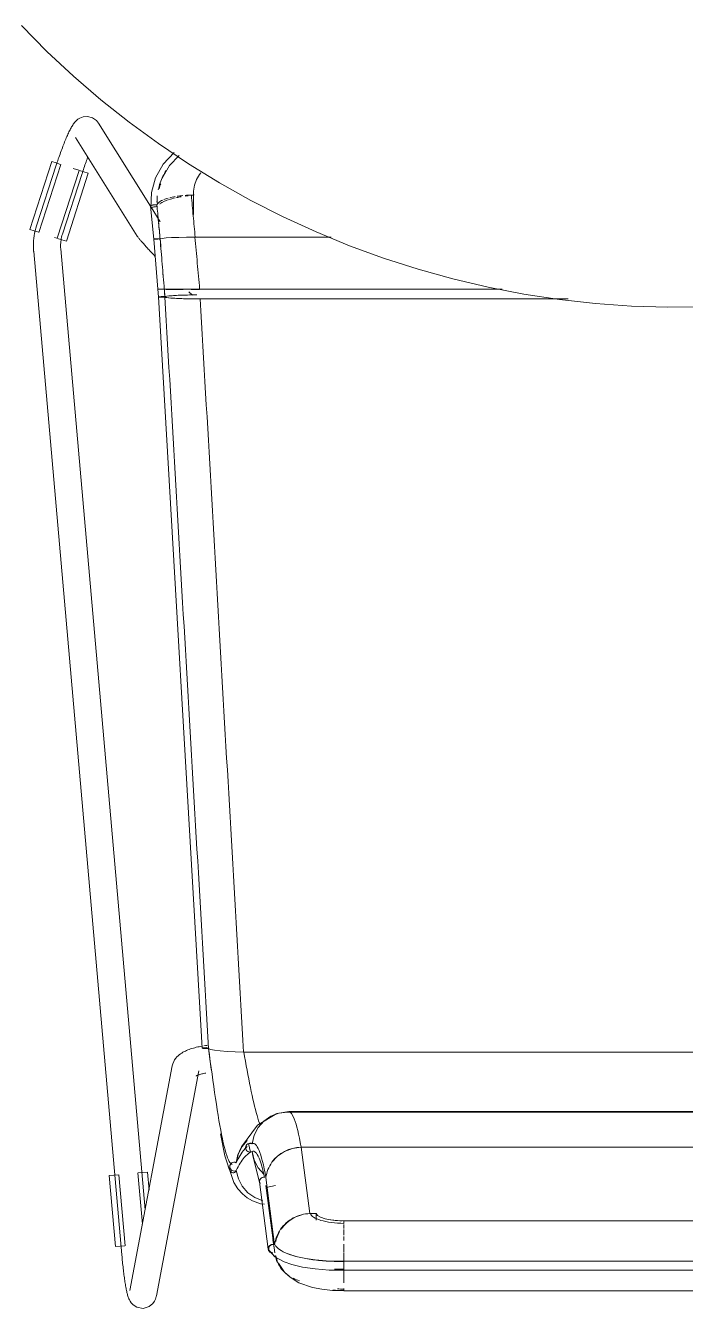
# Model space of a CAD drawing. Header units: millimetres. Extents: x 155927 to 295199, y -4084 to 97293.
# Drawn here: x 230001 to 230293, y 30265 to 30832 of the extents above; entities that cross this region are included whole.
import ezdxf

# ---------------------------------------------------------------- set-up
doc = ezdxf.new("R2010")
doc.units = ezdxf.units.MM
doc.header["$MEASUREMENT"] = 0
doc.layers.add('I-FURN', color=8, linetype='CONTINUOUS', lineweight=9)

msp = doc.modelspace()

# ---------------------------------------------------------------- linework, layer by layer
at = {"layer": 'I-FURN'}
for p, q in [((229999.55, 30832.09), (230010.8, 30820.72)), ((230010.8, 30820.72), (230022.5, 30809.81)), ((230022.5, 30809.81), (230034.63, 30799.37)), ((230034.63, 30799.37), (230047.16, 30789.42)), ((230023.38, 30789.72), (230023.01, 30789.3)), ((230023.85, 30790.19), (230023.38, 30789.72)), ((230024.47, 30790.71), (230023.85, 30790.19)), ((230025.39, 30791.27), (230024.47, 30790.71)), ((230026.77, 30791.79), (230025.39, 30791.27)), ((230028.74, 30791.97), (230026.77, 30791.79)), ((230030.97, 30791.38), (230028.74, 30791.97)), ((230032.7, 30790.16), (230030.97, 30791.38)), ((230032.7, 30790.16), (230033.59, 30789.03)), ((230020.07, 30784.12), (230019.83, 30783.59)), ((230020.31, 30784.63), (230020.07, 30784.12)), ((230020.54, 30785.12), (230020.31, 30784.63)), ((230020.77, 30785.59), (230020.54, 30785.12)), ((230021, 30786.05), (230020.77, 30785.59)), ((230021.23, 30786.49), (230021, 30786.05)), ((230021.46, 30786.91), (230021.23, 30786.49)), ((230021.69, 30787.33), (230021.46, 30786.91)), ((230021.92, 30787.72), (230021.69, 30787.33)), ((230022.17, 30788.12), (230021.92, 30787.72)), ((230022.42, 30788.5), (230022.17, 30788.12)), ((230022.7, 30788.89), (230022.42, 30788.5)), ((230023.01, 30789.3), (230022.7, 30788.89)), ((230056.63, 30752.27), (230033.59, 30789.03)), ((230047.16, 30789.42), (230060.08, 30779.99)), ((230017.85, 30778.78), (230017.6, 30778.11)), ((230018.11, 30779.43), (230017.85, 30778.78)), ((230018.36, 30780.07), (230018.11, 30779.43)), ((230018.61, 30780.7), (230018.36, 30780.07)), ((230018.86, 30781.31), (230018.61, 30780.7)), ((230019.11, 30781.9), (230018.86, 30781.31)), ((230019.35, 30782.48), (230019.11, 30781.9)), ((230019.59, 30783.05), (230019.35, 30782.48)), ((230019.83, 30783.59), (230019.59, 30783.05)), ((230023.43, 30782.66), (230050.73, 30739.08)), ((230060.08, 30779.99), (230073.37, 30771.07)), ((230015.82, 30773.18), (230015.58, 30772.44)), ((230016.08, 30773.9), (230015.82, 30773.18)), ((230016.33, 30774.63), (230016.08, 30773.9)), ((230016.58, 30775.34), (230016.33, 30774.63)), ((230016.84, 30776.05), (230016.58, 30775.34)), ((230017.09, 30776.75), (230016.84, 30776.05)), ((230017.34, 30777.44), (230017.09, 30776.75)), ((230017.6, 30778.11), (230017.34, 30777.44)), ((230028.56, 30773.16), (230028.32, 30772.52)), ((230028.79, 30773.78), (230028.56, 30773.16)), ((230062.23, 30770.85), (230066.97, 30776)), ((230064.91, 30770.27), (230069.18, 30774.74)), ((230003.22, 30742.06), (230012.91, 30772.07)), ((230014.94, 30770.51), (230006.22, 30743.7)), ((230007.27, 30740.75), (230016.95, 30770.76)), ((230012.91, 30772.07), (230014.86, 30771.44)), ((230014.86, 30771.44), (230016.84, 30770.8)), ((230015.08, 30770.97), (230014.94, 30770.51)), ((230015.33, 30771.71), (230015.08, 30770.97)), ((230015.58, 30772.44), (230015.33, 30771.71)), ((230025.02, 30768.16), (230015.34, 30738.15)), ((230024.93, 30768.19), (230022.45, 30768.99)), ((230025.14, 30768.12), (230027.11, 30767.48)), ((230026.46, 30767.13), (230026.35, 30766.8)), ((230026.68, 30767.82), (230026.46, 30767.13)), ((230026.91, 30768.51), (230026.68, 30767.82)), ((230027.15, 30769.2), (230026.91, 30768.51)), ((230027.11, 30767.48), (230029.07, 30766.85)), ((230027.38, 30769.88), (230027.15, 30769.2)), ((230027.61, 30770.55), (230027.38, 30769.88)), ((230027.85, 30771.22), (230027.61, 30770.55)), ((230028.09, 30771.87), (230027.85, 30771.22)), ((230028.32, 30772.52), (230028.09, 30771.87)), ((230058.84, 30764.84), (230062.23, 30770.85)), ((230061.55, 30764.44), (230064.91, 30770.27)), ((230073.37, 30771.07), (230087, 30762.7)), ((230017.64, 30739.99), (230026.35, 30766.8)), ((230019.38, 30736.84), (230029.07, 30766.85)), ((230056.97, 30758.32), (230058.84, 30764.84)), ((230087, 30762.7), (230100.96, 30754.88)), ((230056.68, 30751.41), (230056.97, 30758.32)), ((230074.63, 30757.19), (230075.68, 30757.19)), ((230075.62, 30758.44), (230075.62, 30748.68)), ((230056.56, 30752.3), (230057.98, 30737.81)), ((230060.9, 30745.45), (230056.86, 30751.9)), ((230100.96, 30754.88), (230115.21, 30747.62)), ((230115.21, 30747.62), (230129.75, 30740.94)), ((230005.18, 30741.43), (230003.22, 30742.06)), ((230005.17, 30739.26), (230005.01, 30738.13)), ((230005.36, 30740.38), (230005.17, 30739.26)), ((230007.15, 30740.79), (230005.18, 30741.43)), ((230005.61, 30741.5), (230005.36, 30740.38)), ((230005.89, 30742.61), (230005.61, 30741.5)), ((230006.22, 30743.7), (230005.89, 30742.61)), ((230017.13, 30738.04), (230017.27, 30738.69)), ((230017.27, 30738.69), (230017.44, 30739.33)), ((230017.44, 30739.33), (230017.63, 30739.96)), ((230017.63, 30739.96), (230017.64, 30739.99)), ((230050.73, 30739.08), (230050.95, 30738.75)), ((230050.95, 30738.75), (230051.13, 30738.5)), ((230072.47, 30738.62), (230069.03, 30738.54)), ((230069.03, 30738.54), (230072.47, 30738.61)), ((230076.33, 30738.64), (230072.57, 30738.62)), ((230072.57, 30738.62), (230076.21, 30738.64)), ((230136.45, 30738.64), (230076.33, 30738.64)), ((230076.33, 30738.64), (230136.45, 30738.64)), ((230129.75, 30740.94), (230144.54, 30734.85)), ((230004.84, 30735.85), (230004.83, 30734.71)), ((230004.83, 30734.71), (230004.86, 30733.57)), ((230004.9, 30736.99), (230004.84, 30735.85)), ((230004.86, 30733.57), (230004.93, 30732.43)), ((230005.01, 30738.13), (230004.9, 30736.99)), ((230015.24, 30738.18), (230014.07, 30738.56)), ((230017.43, 30737.47), (230015.45, 30738.11)), ((230016.83, 30734.75), (230016.84, 30735.41)), ((230016.85, 30734.09), (230016.83, 30734.75)), ((230016.84, 30735.41), (230016.87, 30736.07)), ((230016.89, 30733.43), (230016.85, 30734.09)), ((230016.87, 30736.07), (230016.93, 30736.73)), ((230054.19, 30308.93), (230016.89, 30733.43)), ((230016.93, 30736.73), (230017.02, 30737.39)), ((230017.02, 30737.39), (230017.13, 30738.04)), ((230019.38, 30736.84), (230017.43, 30737.47)), ((230051.13, 30738.5), (230051.3, 30738.27)), ((230051.3, 30738.27), (230051.48, 30738.05)), ((230051.48, 30738.05), (230051.66, 30737.82)), ((230051.66, 30737.82), (230051.85, 30737.59)), ((230051.85, 30737.59), (230052.05, 30737.35)), ((230052.05, 30737.35), (230052.26, 30737.1)), ((230052.26, 30737.1), (230052.49, 30736.83)), ((230052.49, 30736.83), (230052.73, 30736.55)), ((230052.73, 30736.55), (230052.99, 30736.26)), ((230052.99, 30736.26), (230053.26, 30735.95)), ((230053.26, 30735.95), (230053.55, 30735.63)), ((230053.55, 30735.63), (230053.85, 30735.29)), ((230053.85, 30735.29), (230054.17, 30734.94)), ((230054.17, 30734.94), (230054.5, 30734.58)), ((230054.5, 30734.58), (230054.84, 30734.2)), ((230054.84, 30734.2), (230055.2, 30733.81)), ((230055.2, 30733.81), (230055.57, 30733.41)), ((230055.57, 30733.41), (230055.95, 30732.99)), ((230055.95, 30732.99), (230056.34, 30732.57)), ((230057.98, 30737.81), (230058.05, 30737.84)), ((230058.05, 30737.84), (230057.98, 30737.81)), ((230057.98, 30737.81), (230059.81, 30715.61)), ((230057.98, 30737.81), (230058.04, 30737.79)), ((230058.05, 30737.79), (230057.98, 30737.81)), ((230058.04, 30737.79), (230058.23, 30737.76)), ((230058.24, 30737.86), (230058.05, 30737.84)), ((230058.23, 30737.76), (230058.05, 30737.79)), ((230058.23, 30737.76), (230058.52, 30737.74)), ((230058.53, 30737.74), (230058.23, 30737.76)), ((230058.53, 30737.88), (230058.24, 30737.86)), ((230058.24, 30737.86), (230058.54, 30737.88)), ((230058.52, 30737.74), (230058.91, 30737.72)), ((230058.92, 30737.9), (230058.53, 30737.88)), ((230058.91, 30737.72), (230058.53, 30737.74)), ((230058.54, 30737.88), (230058.92, 30737.9)), ((230058.91, 30737.72), (230059.36, 30737.71)), ((230059.36, 30737.71), (230058.91, 30737.72)), ((230059.37, 30737.91), (230058.92, 30737.9)), ((230058.92, 30737.9), (230059.38, 30737.91)), ((230059.36, 30737.71), (230059.85, 30737.71)), ((230059.85, 30737.71), (230059.36, 30737.71)), ((230059.86, 30737.92), (230059.37, 30737.91)), ((230059.38, 30737.91), (230059.87, 30737.92)), ((230060.36, 30737.91), (230059.86, 30737.92)), ((230059.87, 30737.92), (230060.36, 30737.91)), ((230060.35, 30737.71), (230060.82, 30737.72)), ((230060.82, 30737.72), (230060.35, 30737.71)), ((230060.83, 30737.9), (230060.36, 30737.91)), ((230060.36, 30737.91), (230060.83, 30737.9)), ((230060.83, 30737.9), (230061.72, 30738.1)), ((230061.72, 30738.1), (230060.83, 30737.9)), ((230061.72, 30738.1), (230063.44, 30738.28)), ((230063.46, 30738.28), (230061.72, 30738.1)), ((230063.45, 30738.28), (230065.89, 30738.43)), ((230065.94, 30738.43), (230063.46, 30738.28)), ((230065.93, 30738.43), (230068.97, 30738.54)), ((230069.03, 30738.54), (230065.94, 30738.43)), ((230144.54, 30734.85), (230159.57, 30729.35)), ((230004.93, 30732.43), (230004.94, 30732.38)), ((230004.94, 30732.38), (230043.89, 30289.06)), ((230056.34, 30732.57), (230056.74, 30732.13)), ((230056.74, 30732.13), (230057.15, 30731.69)), ((230057.15, 30731.69), (230057.58, 30731.23)), ((230057.58, 30731.23), (230058.01, 30730.77)), ((230058.01, 30730.77), (230058.45, 30730.3)), ((230159.57, 30729.35), (230174.8, 30724.46)), ((230174.8, 30724.46), (230190.22, 30720.18)), ((230190.22, 30720.18), (230205.79, 30716.52)), ((230205.79, 30716.52), (230221.5, 30713.48)), ((230060.08, 30712.25), (230059.81, 30715.61)), ((230059.88, 30715.61), (230059.81, 30715.61)), ((230059.81, 30715.61), (230059.88, 30715.61)), ((230059.87, 30715.61), (230059.81, 30715.61)), ((230059.81, 30715.61), (230059.87, 30715.61)), ((230060.06, 30715.62), (230060.36, 30715.62)), ((230060.35, 30715.62), (230060.06, 30715.62)), ((230060.15, 30712.28), (230060.08, 30712.25)), ((230060.08, 30712.25), (230079.37, 30380.34)), ((230060.08, 30712.25), (230060.15, 30712.23)), ((230060.34, 30712.31), (230060.15, 30712.28)), ((230060.15, 30712.23), (230060.34, 30712.2)), ((230060.63, 30712.33), (230060.34, 30712.31)), ((230060.34, 30712.2), (230060.63, 30712.18)), ((230060.74, 30715.62), (230060.35, 30715.62)), ((230060.36, 30715.62), (230060.74, 30715.62)), ((230060.75, 30715.6), (230060.36, 30715.61)), ((230060.36, 30715.61), (230060.74, 30715.6)), ((230061.02, 30712.35), (230060.63, 30712.33)), ((230060.63, 30712.18), (230061.01, 30712.16)), ((230060.74, 30715.62), (230061.19, 30715.62)), ((230061.19, 30715.62), (230060.74, 30715.62)), ((230060.74, 30715.6), (230061.19, 30715.6)), ((230061.2, 30715.6), (230060.75, 30715.6)), ((230061.01, 30712.16), (230061.46, 30712.15)), ((230061.47, 30712.36), (230061.02, 30712.35)), ((230061.19, 30715.62), (230061.68, 30715.62)), ((230061.68, 30715.62), (230061.19, 30715.62)), ((230061.19, 30715.6), (230061.68, 30715.6)), ((230061.69, 30715.6), (230061.2, 30715.6)), ((230061.46, 30712.15), (230061.95, 30712.14)), ((230061.96, 30712.36), (230061.47, 30712.36)), ((230061.68, 30715.62), (230062.18, 30715.62)), ((230062.17, 30715.62), (230061.68, 30715.62)), ((230061.68, 30715.6), (230062.18, 30715.6)), ((230062.18, 30715.6), (230061.69, 30715.6)), ((230061.95, 30712.14), (230062.45, 30712.14)), ((230062.46, 30712.36), (230061.96, 30712.36)), ((230062.65, 30715.62), (230062.17, 30715.62)), ((230062.18, 30715.62), (230062.65, 30715.62)), ((230062.65, 30715.6), (230062.18, 30715.6)), ((230062.18, 30715.6), (230062.65, 30715.6)), ((230062.45, 30712.14), (230062.92, 30712.15)), ((230062.92, 30712.35), (230062.46, 30712.36)), ((230062.65, 30715.62), (230063.54, 30715.63)), ((230063.53, 30715.63), (230062.65, 30715.62)), ((230063.83, 30712.56), (230062.92, 30712.35)), ((230062.92, 30712.15), (230063.81, 30711.94)), ((230065.28, 30715.65), (230063.53, 30715.63)), ((230063.54, 30715.63), (230065.28, 30715.65)), ((230065.3, 30715.58), (230063.55, 30715.59)), ((230063.55, 30715.59), (230065.3, 30715.58)), ((230063.81, 30711.94), (230065.56, 30711.75)), ((230065.58, 30712.75), (230063.83, 30712.56)), ((230065.28, 30715.65), (230067.78, 30715.66)), ((230067.78, 30715.66), (230065.28, 30715.65)), ((230067.8, 30715.56), (230065.3, 30715.58)), ((230065.3, 30715.58), (230067.8, 30715.56)), ((230065.56, 30711.75), (230068.06, 30711.59)), ((230068.07, 30712.92), (230065.58, 30712.75)), ((230070.92, 30715.67), (230067.78, 30715.66)), ((230067.79, 30715.66), (230070.92, 30715.67)), ((230070.93, 30715.56), (230067.8, 30715.56)), ((230067.8, 30715.56), (230070.92, 30715.56)), ((230068.06, 30711.59), (230071.19, 30711.46)), ((230071.19, 30713.04), (230068.07, 30712.92)), ((230070.92, 30715.67), (230074.48, 30715.67)), ((230074.48, 30715.67), (230070.92, 30715.67)), ((230074.74, 30713.12), (230071.19, 30713.04)), ((230071.19, 30711.46), (230074.75, 30711.39)), ((230073.57, 30714.53), (230075.05, 30713)), ((230078.27, 30715.68), (230074.48, 30715.67)), ((230078.26, 30715.55), (230074.48, 30715.55)), ((230074.48, 30715.55), (230078.26, 30715.55)), ((230074.49, 30715.67), (230078.27, 30715.68)), ((230077, 30713.14), (230074.74, 30713.12)), ((230074.75, 30711.39), (230078.54, 30711.36)), ((230078.27, 30715.68), (230211.91, 30715.68)), ((230211.91, 30715.68), (230078.27, 30715.68)), ((230078.54, 30711.36), (230241.13, 30711.36)), ((230241.13, 30711.36), (230078.54, 30711.36)), ((230221.5, 30713.48), (230237.32, 30711.08)), ((230237.32, 30711.08), (230253.22, 30709.31)), ((230253.22, 30709.31), (230269.18, 30708.18)), ((230269.18, 30708.18), (230285.17, 30707.69)), ((230285.17, 30707.69), (230301.17, 30707.83)), ((230067.72, 30375.86), (230068.23, 30376.45)), ((230068.23, 30376.45), (230068.75, 30376.97)), ((230068.75, 30376.97), (230069.28, 30377.43)), ((230069.28, 30377.43), (230069.82, 30377.83)), ((230069.82, 30377.83), (230070.35, 30378.19)), ((230070.35, 30378.19), (230070.89, 30378.51)), ((230070.89, 30378.51), (230071.43, 30378.8)), ((230071.43, 30378.8), (230071.98, 30379.07)), ((230071.98, 30379.07), (230072.54, 30379.32)), ((230072.54, 30379.32), (230073.11, 30379.56)), ((230073.11, 30379.56), (230073.69, 30379.78)), ((230073.69, 30379.78), (230074.28, 30379.98)), ((230074.28, 30379.98), (230074.89, 30380.18)), ((230074.89, 30380.18), (230075.5, 30380.36)), ((230075.5, 30380.36), (230076.13, 30380.53)), ((230076.13, 30380.53), (230076.78, 30380.7)), ((230076.78, 30380.7), (230077.43, 30380.85)), ((230077.43, 30380.85), (230078.1, 30380.99)), ((230078.1, 30380.99), (230078.78, 30381.13)), ((230078.78, 30381.13), (230079.48, 30381.25)), ((230079.44, 30380.4), (230079.37, 30380.34)), ((230079.37, 30380.34), (230079.43, 30380.4)), ((230079.37, 30380.34), (230079.45, 30380.29)), ((230079.44, 30380.29), (230079.37, 30380.34)), ((230079.43, 30380.4), (230079.62, 30380.45)), ((230079.62, 30380.45), (230079.44, 30380.4)), ((230079.63, 30380.24), (230079.44, 30380.29)), ((230079.45, 30380.29), (230079.64, 30380.24)), ((230079.91, 30380.49), (230079.62, 30380.45)), ((230079.62, 30380.45), (230079.91, 30380.49)), ((230079.93, 30380.2), (230079.63, 30380.24)), ((230079.64, 30380.24), (230079.94, 30380.2)), ((230080.29, 30380.53), (230079.91, 30380.49)), ((230079.91, 30380.49), (230080.29, 30380.53)), ((230080.32, 30380.16), (230079.93, 30380.2)), ((230079.94, 30380.2), (230080.32, 30380.16)), ((230080.18, 30381.37), (230080.9, 30381.48)), ((230080.74, 30380.55), (230080.29, 30380.53)), ((230080.29, 30380.53), (230080.74, 30380.55)), ((230080.32, 30380.16), (230080.78, 30380.14)), ((230080.77, 30380.14), (230080.32, 30380.16)), ((230081.23, 30380.56), (230080.74, 30380.55)), ((230080.74, 30380.55), (230081.23, 30380.56)), ((230081.27, 30380.13), (230080.77, 30380.14)), ((230080.78, 30380.14), (230081.27, 30380.13)), ((230080.9, 30381.48), (230081.62, 30381.58)), ((230081.73, 30380.55), (230081.23, 30380.56)), ((230081.23, 30380.56), (230081.73, 30380.55)), ((230081.27, 30380.13), (230081.77, 30380.14)), ((230081.77, 30380.14), (230081.27, 30380.13)), ((230081.77, 30380.14), (230082.24, 30380.15)), ((230082.24, 30380.15), (230081.77, 30380.14)), ((230083.14, 30379.76), (230082.24, 30380.15)), ((230082.24, 30380.15), (230083.14, 30379.75)), ((230084.88, 30379.39), (230083.14, 30379.76)), ((230083.14, 30379.75), (230084.89, 30379.39)), ((230087.35, 30379.08), (230084.89, 30379.39)), ((230084.89, 30379.39), (230087.38, 30379.08)), ((230090.44, 30378.84), (230087.38, 30379.08)), ((230087.38, 30379.08), (230090.48, 30378.84)), ((230093.96, 30378.69), (230090.48, 30378.84)), ((230090.48, 30378.84), (230094.02, 30378.68)), ((230097.71, 30378.63), (230094.02, 30378.68)), ((230094.02, 30378.68), (230097.79, 30378.63)), ((230097.79, 30378.63), (230481.19, 30378.63)), ((230481.19, 30378.63), (230097.79, 30378.63)), ((230066.18, 30372.5), (230047.37, 30273.21)), ((230059.16, 30270.97), (230077.97, 30370.26)), ((230066.18, 30372.5), (230066.44, 30373.48)), ((230066.44, 30373.48), (230066.8, 30374.38)), ((230066.8, 30374.38), (230067.24, 30375.17)), ((230067.24, 30375.17), (230067.72, 30375.86)), ((230076.75, 30368.03), (230076.77, 30368.05)), ((230076.77, 30368.05), (230076.85, 30368.09)), ((230076.85, 30368.09), (230076.93, 30368.14)), ((230076.93, 30368.14), (230077.09, 30368.21)), ((230077.09, 30368.21), (230077.28, 30368.3)), ((230077.28, 30368.3), (230077.51, 30368.4)), ((230077.51, 30368.4), (230077.78, 30368.5)), ((230077.78, 30368.5), (230078.09, 30368.6)), ((230078.09, 30368.6), (230078.42, 30368.71)), ((230078.42, 30368.71), (230078.79, 30368.82)), ((230078.79, 30368.82), (230079.18, 30368.93)), ((230079.18, 30368.93), (230079.6, 30369.03)), ((230079.6, 30369.03), (230080.05, 30369.14)), ((230080.05, 30369.14), (230080.52, 30369.24)), ((230080.52, 30369.24), (230081.01, 30369.33)), ((230112.44, 30351.41), (230103.79, 30346.3)), ((230106.6, 30348.12), (230104.09, 30345.24)), ((230104.09, 30345.24), (230106.6, 30348.11)), ((230109.73, 30350.29), (230106.6, 30348.12)), ((230106.6, 30348.11), (230109.74, 30350.28)), ((230112.6, 30351.48), (230109.42, 30350.11)), ((230113.3, 30351.65), (230109.73, 30350.29)), ((230109.74, 30350.28), (230113.31, 30351.65)), ((230117.63, 30352.28), (230112.6, 30351.48)), ((230117.1, 30352.12), (230113.3, 30351.65)), ((230113.31, 30351.65), (230117.1, 30352.12)), ((230117.1, 30352.12), (230461.88, 30352.12)), ((230461.88, 30352.12), (230117.1, 30352.12)), ((230156.54, 30352.28), (230117.63, 30352.28)), ((230461.34, 30352.28), (230156.54, 30352.28)), ((230087.48, 30342.43), (230089.38, 30332.77)), ((230103.79, 30346.3), (230096.81, 30336.76)), ((230102.34, 30341.85), (230104.09, 30345.24)), ((230104.09, 30345.24), (230102.34, 30341.85)), ((230096.86, 30336.68), (230095.22, 30333.36)), ((230095.23, 30333.36), (230096.87, 30336.68)), ((230096.81, 30336.76), (230095.92, 30335.01)), ((230099.26, 30339.52), (230096.86, 30336.68)), ((230096.87, 30336.68), (230099.26, 30339.52)), ((230098.67, 30336.87), (230098.6, 30336.38)), ((230098.6, 30336.38), (230098.67, 30335.89)), ((230098.61, 30336.38), (230098.67, 30336.87)), ((230098.67, 30335.89), (230098.61, 30336.38)), ((230098.67, 30336.87), (230098.86, 30337.33)), ((230098.86, 30337.33), (230098.67, 30336.87)), ((230098.86, 30337.33), (230099.15, 30337.73)), ((230099.15, 30337.73), (230098.86, 30337.33)), ((230099.15, 30337.73), (230099.54, 30338.05)), ((230099.53, 30338.05), (230099.15, 30337.73)), ((230099.98, 30338.25), (230099.53, 30338.05)), ((230099.54, 30338.05), (230099.99, 30338.25)), ((230102.51, 30338.15), (230099.63, 30338.1)), ((230099.93, 30338.23), (230100.77, 30334.34)), ((230100.48, 30338.33), (230099.98, 30338.25)), ((230099.99, 30338.25), (230100.48, 30338.33)), ((230100.48, 30338.33), (230100.98, 30338.29)), ((230100.97, 30338.3), (230100.48, 30338.33)), ((230101.44, 30338.13), (230100.97, 30338.3)), ((230100.98, 30338.29), (230101.45, 30338.13)), ((230102.34, 30341.85), (230101.44, 30338.13)), ((230123.13, 30336.53), (230119.36, 30336.05)), ((230126.99, 30307.25), (230123.13, 30336.53)), ((230123.13, 30336.53), (230455.84, 30336.53)), ((230455.84, 30336.53), (230123.13, 30336.53)), ((230089.38, 30332.77), (230093.37, 30321.05)), ((230094.43, 30329.74), (230095.23, 30333.36)), ((230095.22, 30333.36), (230094.43, 30329.74)), ((230098.86, 30335.43), (230098.67, 30335.89)), ((230098.67, 30335.89), (230098.86, 30335.43)), ((230099.15, 30335.03), (230098.86, 30335.43)), ((230098.86, 30335.43), (230099.15, 30335.02)), ((230099.54, 30334.71), (230099.15, 30335.03)), ((230099.15, 30335.02), (230099.53, 30334.71)), ((230099.53, 30334.71), (230099.98, 30334.51)), ((230099.99, 30334.51), (230099.54, 30334.71)), ((230100.48, 30334.43), (230099.99, 30334.51)), ((230099.98, 30334.51), (230100.48, 30334.43)), ((230100.98, 30334.47), (230100.48, 30334.43)), ((230100.48, 30334.43), (230100.97, 30334.46)), ((230100.97, 30334.46), (230101.44, 30334.63)), ((230101.45, 30334.63), (230100.98, 30334.47)), ((230101.44, 30334.63), (230102.34, 30330.91)), ((230101.8, 30332.78), (230101.48, 30334.64)), ((230104.77, 30321.16), (230101.8, 30332.78)), ((230102.34, 30330.91), (230104.09, 30327.52)), ((230112.7, 30332.65), (230110.21, 30329.91)), ((230115.82, 30334.73), (230112.7, 30332.65)), ((230119.36, 30336.05), (230115.82, 30334.73)), ((230050.99, 30325.19), (230052.98, 30302.58)), ((230051.11, 30325.2), (230053.18, 30325.38)), ((230053.18, 30325.38), (230055.22, 30325.56)), ((230055.92, 30317.66), (230055.22, 30325.56)), ((230091.61, 30327.96), (230091.67, 30328.45)), ((230091.67, 30328.45), (230091.61, 30327.96)), ((230091.69, 30327.48), (230091.61, 30327.96)), ((230091.61, 30327.96), (230091.68, 30327.48)), ((230091.67, 30328.45), (230091.85, 30328.91)), ((230091.85, 30328.91), (230091.67, 30328.45)), ((230091.68, 30327.48), (230091.88, 30327.02)), ((230091.88, 30327.02), (230091.69, 30327.48)), ((230091.85, 30328.91), (230092.14, 30329.31)), ((230092.14, 30329.31), (230091.85, 30328.91)), ((230092.18, 30326.63), (230091.88, 30327.02)), ((230091.88, 30327.02), (230092.18, 30326.63)), ((230092.52, 30329.63), (230092.14, 30329.31)), ((230092.14, 30329.31), (230092.52, 30329.62)), ((230092.57, 30326.32), (230092.18, 30326.63)), ((230092.18, 30326.63), (230092.57, 30326.32)), ((230092.52, 30329.62), (230092.97, 30329.83)), ((230092.97, 30329.83), (230092.52, 30329.63)), ((230093.02, 30326.13), (230092.57, 30326.32)), ((230092.57, 30326.32), (230093.02, 30326.12)), ((230092.97, 30329.83), (230093.46, 30329.92)), ((230093.46, 30329.92), (230092.97, 30329.83)), ((230093.52, 30326.05), (230093.02, 30326.13)), ((230093.02, 30326.12), (230093.52, 30326.05)), ((230093.46, 30329.92), (230093.96, 30329.89)), ((230093.96, 30329.9), (230093.46, 30329.92)), ((230094.02, 30326.09), (230093.52, 30326.05)), ((230093.52, 30326.05), (230094.01, 30326.09)), ((230094.43, 30329.74), (230093.96, 30329.9)), ((230093.96, 30329.89), (230094.43, 30329.74)), ((230094.01, 30326.09), (230094.49, 30326.26)), ((230094.49, 30326.26), (230094.02, 30326.09)), ((230094.49, 30326.26), (230095.39, 30322.63)), ((230104.09, 30327.52), (230106.6, 30324.64)), ((230038.31, 30324.07), (230040.36, 30324.25)), ((230041.07, 30292.66), (230038.31, 30324.07)), ((230040.36, 30324.25), (230042.42, 30324.43)), ((230045.3, 30293.03), (230042.54, 30324.44)), ((230093.37, 30321.05), (230095.19, 30318.23)), ((230095.39, 30322.63), (230097.13, 30319.31)), ((230097.13, 30319.31), (230099.61, 30316.48)), ((230104.81, 30321.94), (230104.74, 30321.48)), ((230104.74, 30321.48), (230104.81, 30321.01)), ((230104.75, 30321.24), (230108.61, 30291.47)), ((230105, 30322.39), (230104.81, 30321.94)), ((230104.81, 30321.01), (230104.99, 30320.57)), ((230105.29, 30322.77), (230105, 30322.39)), ((230105.67, 30323.07), (230105.29, 30322.77)), ((230106.13, 30323.26), (230105.67, 30323.07)), ((230106.62, 30323.34), (230106.13, 30323.26)), ((230107.11, 30323.3), (230106.62, 30323.34)), ((230111.43, 30293.45), (230107.58, 30323.15)), ((230107.6, 30319.6), (230111.45, 30289.91)), ((230107.73, 30318.82), (230111.8, 30319.62)), ((230095.19, 30318.23), (230097.18, 30315.98)), ((230097.18, 30315.98), (230099.35, 30314.2)), ((230099.35, 30314.2), (230101.62, 30312.86)), ((230099.61, 30316.48), (230102.69, 30314.31)), ((230102.69, 30314.31), (230106.21, 30312.91)), ((230101.62, 30312.86), (230105.22, 30311.57)), ((230105.22, 30311.57), (230106.99, 30311.34)), ((230129.71, 30307.32), (230126.99, 30307.25)), ((230129.71, 30307.32), (230129.71, 30304.31)), ((230130.35, 30306.46), (230129.71, 30307.32)), ((230129.71, 30307.3), (230129.71, 30304.31)), ((230131.7, 30305.67), (230130.35, 30306.46)), ((230133.68, 30305), (230131.7, 30305.67)), ((230136.17, 30304.49), (230133.68, 30305)), ((230139.03, 30304.17), (230136.17, 30304.49)), ((230142.06, 30304.06), (230139.03, 30304.17)), ((230436.91, 30304.06), (230142.06, 30304.06)), ((230142.06, 30304), (230436.91, 30304)), ((230142.06, 30301.53), (230142.06, 30302.47)), ((230142.06, 30301.53), (230142.06, 30300.67)), ((230142.06, 30297.68), (230142.06, 30300.15)), ((230142.06, 30295.32), (230142.06, 30297.16)), ((230043.11, 30292.84), (230041.07, 30292.66)), ((230045.18, 30293.02), (230043.11, 30292.84)), ((230111.51, 30288.07), (230108.97, 30290.97)), ((230111.3, 30291.1), (230110.68, 30295.87)), ((230142.06, 30290.14), (230142.06, 30293.69)), ((230043.9, 30288.9), (230043.89, 30289.06)), ((230043.97, 30288.15), (230043.9, 30288.9)), ((230044.04, 30287.39), (230043.97, 30288.15)), ((230044.11, 30286.65), (230044.04, 30287.39)), ((230044.18, 30285.9), (230044.11, 30286.65)), ((230044.26, 30285.16), (230044.18, 30285.9)), ((230115.63, 30285.88), (230111.51, 30288.07)), ((230113.09, 30285.28), (230112.99, 30285.47)), ((230115.77, 30281.38), (230113.09, 30285.28)), ((230119.09, 30284.72), (230115.63, 30285.88)), ((230117.39, 30289.42), (230120.83, 30288.33)), ((230120.83, 30288.33), (230125.26, 30287.36)), ((230125.26, 30287.36), (230129.27, 30286.77)), ((230129.27, 30286.77), (230135.84, 30286.24)), ((230135.84, 30286.24), (230142.06, 30286.16)), ((230142.06, 30289.94), (230142.06, 30286.13)), ((230142.06, 30286.13), (230142.06, 30289.94)), ((230436.91, 30286.16), (230142.06, 30286.16)), ((230142.06, 30282.2), (230142.06, 30286.15)), ((230142.06, 30286.15), (230142.06, 30286.05)), ((230142.06, 30286.05), (230142.06, 30285.82)), ((230142.06, 30285.82), (230142.06, 30285.49)), ((230142.06, 30285.49), (230142.06, 30285.07)), ((230044.34, 30284.43), (230044.26, 30285.16)), ((230044.42, 30283.7), (230044.34, 30284.43)), ((230044.5, 30282.99), (230044.42, 30283.7)), ((230044.58, 30282.28), (230044.5, 30282.99)), ((230044.67, 30281.58), (230044.58, 30282.28)), ((230044.75, 30280.89), (230044.67, 30281.58)), ((230044.84, 30280.21), (230044.75, 30280.89)), ((230044.93, 30279.55), (230044.84, 30280.21)), ((230118.24, 30279.09), (230115.77, 30281.38)), ((230123.78, 30283.62), (230119.09, 30284.72)), ((230129.4, 30282.78), (230123.78, 30283.62)), ((230135.52, 30282.29), (230129.4, 30282.78)), ((230142.06, 30282.2), (230135.52, 30282.29)), ((230142.06, 30285.07), (230142.06, 30284.6)), ((230142.06, 30284.6), (230142.06, 30284.1)), ((230142.06, 30284.1), (230142.06, 30283.61)), ((230142.06, 30283.61), (230142.06, 30283.16)), ((230142.06, 30283.16), (230142.06, 30282.77)), ((230142.06, 30282.77), (230142.06, 30282.46)), ((230142.06, 30282.46), (230142.06, 30282.27)), ((230142.06, 30282.44), (230142.06, 30279.41)), ((230142.06, 30279.43), (230142.06, 30282.44)), ((230142.06, 30282.27), (230142.06, 30282.2)), ((230142.06, 30282.2), (230436.91, 30282.2)), ((230045.02, 30278.9), (230044.93, 30279.55)), ((230045.11, 30278.27), (230045.02, 30278.9)), ((230045.2, 30277.65), (230045.11, 30278.27)), ((230045.29, 30277.05), (230045.2, 30277.65)), ((230045.38, 30276.46), (230045.29, 30277.05)), ((230045.47, 30275.89), (230045.38, 30276.46)), ((230045.56, 30275.34), (230045.47, 30275.89)), ((230045.66, 30274.81), (230045.56, 30275.34)), ((230045.75, 30274.29), (230045.66, 30274.81)), ((230045.85, 30273.8), (230045.75, 30274.29)), ((230122.13, 30276.69), (230118.24, 30279.09)), ((230128.17, 30274.57), (230122.13, 30276.69)), ((230132.21, 30273.78), (230128.17, 30274.57)), ((230142.06, 30276.68), (230142.06, 30279.26)), ((230142.06, 30273.18), (230142.06, 30274.19)), ((230045.94, 30273.32), (230045.85, 30273.8)), ((230046.04, 30272.86), (230045.94, 30273.32)), ((230046.14, 30272.42), (230046.04, 30272.86)), ((230046.24, 30271.99), (230046.14, 30272.42)), ((230046.34, 30271.58), (230046.24, 30271.99)), ((230046.45, 30271.17), (230046.34, 30271.58)), ((230046.56, 30270.78), (230046.45, 30271.17)), ((230046.69, 30270.38), (230046.56, 30270.78)), ((230046.83, 30269.98), (230046.69, 30270.38)), ((230047, 30269.55), (230046.83, 30269.98)), ((230047.22, 30269.08), (230047, 30269.55)), ((230047.52, 30268.51), (230047.22, 30269.08)), ((230048, 30267.81), (230047.52, 30268.51)), ((230057.6, 30267.54), (230058.34, 30268.62)), ((230058.34, 30268.62), (230058.72, 30269.42)), ((230058.72, 30269.42), (230058.93, 30270.04)), ((230058.93, 30270.04), (230059.07, 30270.55)), ((230059.07, 30270.55), (230059.16, 30270.97)), ((230137.03, 30273.27), (230132.21, 30273.78)), ((230142.06, 30273.16), (230137.03, 30273.27)), ((230142.06, 30273.33), (230142.06, 30273.16)), ((230142.06, 30273.16), (230436.91, 30273.16)), ((230048.85, 30266.9), (230048, 30267.81)), ((230050.51, 30265.86), (230048.85, 30266.9)), ((230053.27, 30265.38), (230050.51, 30265.86)), ((230056.02, 30266.21), (230053.27, 30265.38)), ((230056.02, 30266.21), (230057.6, 30267.54))]:
    msp.add_line(p, q, dxfattribs=at)
for centre, major_axis, ratio, start_param, end_param in [((230123.26, 30321.46), (-15.78, 0), 0.955139, 4.720632, 5.68731), ((230123.26, 30321.46), (-15.78, 0), 0.955139, 5.929149, 6.170649), ((230123.26, 30321.46), (-15.78, 0), 0.955139, 5.687432, 5.928979), ((230106.7, 30321.47), (-1.96, 0), 0.955139, 4.501447, 6.790779), ((230142.06, 30288.91), (0, -15.75), 0.000004, 3.431839, 3.614078), ((230142.06, 30277.44), (-12.4, 0), 0.287441, 1.332781, 1.570796)]:
    msp.add_ellipse(centre, major_axis=major_axis, ratio=ratio, start_param=start_param, end_param=end_param, dxfattribs=at)
for points, knots in [([(230060, 30759.54), (230060.44, 30761.62), (230061.41, 30764.58), (230062.97, 30767.25), (230063.5, 30768.05)], [-0.8210019, -0.8210019, -0.8210019, -0.8210019, -0.6666667, -0.5975811, -0.5975811, -0.5975811, -0.5975811]), ([(230075.68, 30757.19), (230075.46, 30759.58), (230076.09, 30763.18), (230078.02, 30766.18), (230078.79, 30767.09)], [0, 0, 0, 0, 0.3333333, 0.5, 0.5, 0.5, 0.5]), ([(230056.61, 30752.45), (230056.62, 30752.48), (230056.67, 30752.52), (230056.78, 30752.6), (230056.97, 30752.7), (230057.29, 30752.8), (230057.68, 30752.87), (230058.04, 30752.91), (230058.41, 30752.93), (230058.86, 30752.92), (230059.22, 30752.89), (230059.39, 30752.86)], [0.5555556, 0.5555556, 0.5555556, 0.5555556, 0.5833333, 0.6180556, 0.6527778, 0.7222222, 0.7916667, 0.8263889, 0.8611111, 0.9305556, 1, 1, 1, 1]), ([(230059.5, 30752.13), (230059.27, 30752.14), (230058.79, 30752.13), (230058.03, 30752.04), (230057.37, 30751.89), (230056.94, 30751.72), (230056.78, 30751.6), (230056.74, 30751.56)], [-1, -1, -1, -1, -0.90625, -0.8125, -0.71875, -0.625, -0.5625, -0.5625, -0.5625, -0.5625]), ([(230060.08, 30712.25), (230060.08, 30712.27), (230060.22, 30712.3), (230060.62, 30712.33), (230061, 30712.35), (230061.46, 30712.36), (230061.96, 30712.36), (230062.46, 30712.36), (230062.78, 30712.36), (230062.92, 30712.35)], [-0.5, -0.5, -0.5, -0.5, -0.375, -0.3125, -0.25, -0.1875, -0.125, -0.0625, 0, 0, 0, 0]), ([(230062.92, 30712.15), (230062.69, 30712.15), (230062.2, 30712.14), (230061.57, 30712.14), (230061.11, 30712.15), (230060.69, 30712.17), (230060.24, 30712.2), (230060.08, 30712.23), (230060.08, 30712.25)], [-1, -1, -1, -1, -0.90625, -0.8125, -0.765625, -0.71875, -0.625, -0.501507, -0.501507, -0.501507, -0.501507]), ([(230062.92, 30712.35), (230063.21, 30712.5), (230064.61, 30712.7), (230067.96, 30712.92), (230071.11, 30713.05), (230074.23, 30713.12), (230076.24, 30713.14), (230077, 30713.14)], [-1, -1, -1, -1, -0.6666667, -0.5, -0.3333333, -0.1666667, -0.0664381, -0.0664381, -0.0664381, -0.0664381]), ([(230078.54, 30711.36), (230077.26, 30711.36), (230074.71, 30711.38), (230071.11, 30711.46), (230067.94, 30711.58), (230064.58, 30711.8), (230063.19, 30712.01), (230062.92, 30712.15)], [-1, -1, -1, -1, -0.833333, -0.666667, -0.5, -0.333333, 0, 0, 0, 0]), ([(230082.24, 30380.15), (230083.25, 30372.6), (230085.29, 30357.39), (230088.34, 30338.95), (230090.78, 30330.66), (230092.2, 30329.06), (230092.6, 30328.86)], [0, 0, 0, 0, 0.25, 0.5, 0.75, 0.8499412, 0.8499412, 0.8499412, 0.8499412]), ([(230105.09, 30346.35), (230104.6, 30347.5), (230103.14, 30351.74), (230100.71, 30362.46), (230098.76, 30373.24), (230097.79, 30378.63)], [0.375, 0.375, 0.375, 0.375, 0.5, 0.75, 1, 1, 1, 1]), ([(230123.13, 30336.53), (230122.13, 30342.25), (230120.29, 30349.89), (230118.46, 30352.28), (230117.63, 30352.28)], [0, 0, 0, 0, 0.5, 0.9107154, 0.9107154, 0.9107154, 0.9107154]), ([(230094.43, 30329.74), (230095.6, 30332.15), (230097.23, 30334.81), (230098.86, 30336.48), (230099.32, 30336.87)], [0, 0, 0, 0, 0.5, 0.696307, 0.696307, 0.696307, 0.696307]), ([(230094.49, 30326.26), (230095.65, 30328.66), (230097.74, 30332.09), (230099.83, 30333.87), (230100.77, 30334.34)], [0, 0, 0, 0, 0.5, 0.9025379, 0.9025379, 0.9025379, 0.9025379]), ([(230101.45, 30334.63), (230102.47, 30335.17), (230104.28, 30333.44), (230106.1, 30326.96), (230106.89, 30323.24)], [0, 0, 0, 0, 0.5, 0.8877852, 0.8877852, 0.8877852, 0.8877852]), ([(230090.92, 30327.93), (230091.09, 30327.52), (230092.27, 30324.92), (230093.46, 30324.7), (230094.49, 30326.26)], [0.7099702, 0.7099702, 0.7099702, 0.7099702, 0.75, 1, 1, 1, 1]), ([(230114.26, 30300.33), (230115.7, 30302.38), (230118.64, 30304.89), (230122.21, 30306.45), (230123.46, 30306.7)], [-0.6666667, -0.6666667, -0.6666667, -0.6666667, -0.3333333, -0.1666667, -0.1666667, -0.1666667, -0.1666667]), ([(230111.43, 30293.45), (230111.29, 30293.51), (230111.07, 30293.58), (230110.79, 30293.62), (230110.51, 30293.63), (230110.21, 30293.6), (230109.92, 30293.51), (230109.65, 30293.4), (230109.33, 30293.2), (230109.01, 30292.9), (230108.78, 30292.53), (230108.64, 30292.17), (230108.6, 30291.86), (230108.59, 30291.59), (230108.63, 30291.32), (230108.7, 30291.08), (230108.81, 30290.83), (230109, 30290.53), (230109.33, 30290.22), (230109.73, 30290), (230110.08, 30289.9), (230110.34, 30289.87), (230110.5, 30289.86), (230110.57, 30289.87)], [0, 0, 0, 0, 0.0555556, 0.0833333, 0.1111111, 0.1666667, 0.1944444, 0.2222222, 0.2777778, 0.3333333, 0.3888889, 0.4444444, 0.4791667, 0.5138889, 0.5486111, 0.5833333, 0.6180556, 0.6527778, 0.7222222, 0.7916667, 0.8263889, 0.8611111, 0.8888889, 0.8888889, 0.8888889, 0.8888889]), ([(230110.67, 30289.88), (230110.5, 30289.88), (230110.21, 30289.92), (230109.83, 30290.07), (230109.41, 30290.32), (230108.96, 30290.85), (230108.71, 30291.71), (230108.94, 30292.5), (230109.33, 30293.03), (230109.71, 30293.35), (230110.02, 30293.49), (230110.18, 30293.54)], [-0.875, -0.875, -0.875, -0.875, -0.8125, -0.765625, -0.71875, -0.625, -0.5, -0.375, -0.3125, -0.25, -0.1875, -0.1875, -0.1875, -0.1875]), ([(230111.64, 30288.79), (230111.8, 30288.02), (230112.37, 30286.12), (230113.92, 30283.26), (230115.93, 30281.07), (230117.32, 30280.07), (230117.72, 30279.8)], [0.0592823, 0.0592823, 0.0592823, 0.0592823, 0.1666667, 0.3333333, 0.5, 0.565028, 0.565028, 0.565028, 0.565028])]:
    msp.add_open_spline(points, degree=3, knots=knots, dxfattribs=at)
for points in [[(230061.06, 30762.26), (230060.8, 30761.55), (230060.62, 30760.82), (230060.49, 30760.09)], [(230059.43, 30754.39), (230059.44, 30755.22), (230059.48, 30756.04), (230059.56, 30756.86)], [(230059.54, 30755.64), (230059.48, 30754.99), (230059.47, 30754.34), (230059.48, 30753.69)], [(230062.39, 30755.23), (230062.98, 30755.48), (230063.64, 30755.71), (230064.37, 30755.91)], [(230067.44, 30755.98), (230066.52, 30755.77), (230065.58, 30755.53), (230064.73, 30755.29)], [(230065.05, 30756.09), (230065.79, 30756.28), (230066.59, 30756.44), (230067.42, 30756.59)], [(230070.1, 30756.51), (230069.42, 30756.4), (230068.77, 30756.27), (230068.1, 30756.13)], [(230068.28, 30756.73), (230069.12, 30756.85), (230070, 30756.97), (230070.91, 30757.03)], [(230073.22, 30756.96), (230072.74, 30756.9), (230072.27, 30756.84), (230071.81, 30756.78)], [(230071.84, 30757.1), (230072.75, 30757.15), (230073.68, 30757.19), (230074.63, 30757.19)], [(230074.63, 30757.19), (230074.89, 30754.17), (230075.43, 30748.03), (230076.02, 30741.78), (230076.33, 30738.64)], [(230075.68, 30757.19), (230075.63, 30757.7), (230075.61, 30758.21), (230075.62, 30758.72)], [(230059.39, 30752.86), (230059.54, 30753.25), (230060.1, 30754), (230061.25, 30754.7), (230061.94, 30755.03)], [(230059.39, 30752.86), (230059.63, 30750.42), (230060.11, 30745.47), (230060.59, 30740.43), (230060.83, 30737.9)], [(230061.98, 30754.17), (230061.34, 30753.86), (230060.95, 30753.54), (230060.62, 30753.22)], [(230064.4, 30755.14), (230063.59, 30754.87), (230062.78, 30754.58), (230062.22, 30754.29)], [(230060.11, 30744.8), (230060.35, 30742.46), (230060.58, 30740.09), (230060.82, 30737.72)], [(230077.24, 30727.17), (230076.9, 30731), (230076.55, 30734.82), (230076.21, 30738.64)], [(230061.73, 30726.77), (230061.42, 30730.42), (230061.12, 30734.07), (230060.82, 30737.72)], [(230062.65, 30715.62), (230062.34, 30719.34), (230061.74, 30726.77), (230061.14, 30734.2), (230060.83, 30737.9)], [(230062.13, 30721.93), (230062.09, 30722.34), (230062.06, 30722.75), (230062.03, 30723.16)], [(230078.27, 30715.68), (230077.93, 30719.51), (230077.58, 30723.34), (230077.24, 30727.17)], [(230062.65, 30715.62), (230062.69, 30715.04), (230062.78, 30713.89), (230062.87, 30712.73), (230062.92, 30712.15)], [(230062.65, 30715.6), (230062.7, 30715.06), (230062.79, 30713.98), (230062.88, 30712.89), (230062.92, 30712.35)], [(230082.24, 30380.15), (230079.02, 30435.39), (230072.58, 30545.99), (230066.14, 30656.75), (230062.92, 30712.15)], [(230088.12, 30544.87), (230084.93, 30600.33), (230081.73, 30655.83), (230078.54, 30711.36)], [(230097.71, 30378.63), (230094.51, 30433.99), (230091.32, 30489.41), (230088.12, 30544.87)], [(230082.25, 30380.14), (230082.64, 30377.08), (230083.03, 30373.99), (230083.41, 30370.94)], [(230117.63, 30352.28), (230117.45, 30352.27), (230117.27, 30352.22), (230117.1, 30352.12)], [(230101.45, 30338.13), (230102.47, 30338.68), (230104.52, 30336.71), (230106.56, 30328.65), (230107.58, 30323.15)], [(230126.99, 30307.25), (230125.7, 30307.21), (230123.2, 30306.85), (230119.6, 30305.44), (230116.45, 30303.24), (230113.92, 30300.41), (230112.16, 30297.07), (230111.58, 30294.69), (230111.43, 30293.45)], [(230142.06, 30302.93), (230138.27, 30302.99), (230130.88, 30303.96), (230127.5, 30306.12), (230127.24, 30307.24)], [(230133.68, 30304.95), (230135.73, 30304.4), (230138.45, 30304.12), (230141.22, 30304.02)], [(230111.89, 30294.97), (230112.2, 30296.35), (230112.7, 30297.72), (230113.4, 30298.98)], [(230110.67, 30293.63), (230110.83, 30293.64), (230111, 30293.64), (230111.16, 30293.6)], [(230142.06, 30286.13), (230139.72, 30286.08), (230135.06, 30286.16), (230128.21, 30286.79), (230122.06, 30287.9), (230116.99, 30289.43), (230113.29, 30291.32), (230111.98, 30292.73), (230111.63, 30293.46)], [(230112.51, 30286.57), (230112.27, 30287.2), (230112.11, 30287.85), (230111.97, 30288.51)], [(230142.06, 30282.73), (230140.63, 30282.7), (230139.21, 30282.71), (230137.8, 30282.74)], [(230119.68, 30278.64), (230120.56, 30278.21), (230121.49, 30277.81), (230122.45, 30277.57)], [(230142.06, 30273.25), (230140.35, 30273.24), (230138.67, 30273.32), (230137.09, 30273.47)]]:
    msp.add_open_spline(points, degree=3, dxfattribs=at)

doc.saveas('drawing.dxf')
